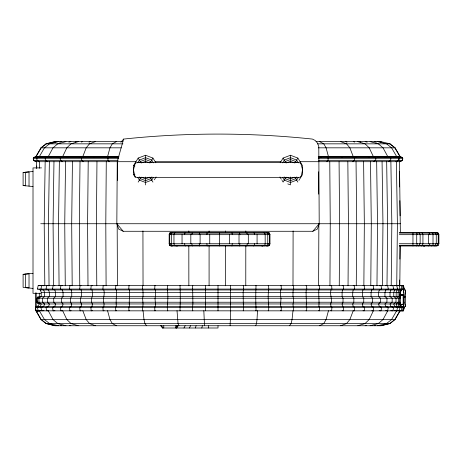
<?xml version="1.0" encoding="UTF-8"?>
<svg xmlns="http://www.w3.org/2000/svg" width="462" height="462" viewBox="0 0 462 462"><rect width="100%" height="100%" fill="white"/><g stroke="black" fill="none" stroke-linecap="round" stroke-linejoin="round"><path stroke-width="0.69" d="M245.778 285.776L245.801 245.38M245.813 232.392L245.813 230.948M293.104 230.948L292.995 285.776L293.572 285.608L293.716 289.068L293.168 289.957L292.995 292.475L292.995 296.558L293.439 298.244L293.422 302.235L292.995 303.95L293.168 306.479L293.716 307.363L293.572 310.834L292.995 310.655L292.053 319.531L291.124 323.527L289.478 325.739M318.867 223.735L318.618 285.776L319.392 285.608L319.583 289.068L318.855 289.957C318.422 295.559 319.433 300.964 318.855 306.479L319.594 307.363L319.392 310.834L318.641 310.655M403.262 297.441L403.724 290.021L405.636 290.044L405.584 306.67L403.667 306.658L403.262 297.62L403.724 296.65M117.44 180.451L117.556 161.7M329.949 285.776L330.249 223.735L329.776 161.7M339.264 285.776L339.616 223.735L339.073 161.7M348.042 285.776L348.44 223.735L347.84 161.7M403.309 303.176L403.159 304.614L399.959 304.585L400.017 294.918L403.366 294.952L403.349 297.805M399.959 304.585L400.017 294.918M403.159 304.614L403.216 294.952M403.667 306.658L403.673 305.226M403.707 292.827L403.724 290.021M106.272 161.7L105.798 223.735L106.098 285.776M116.834 223.735L117.238 161.7L123.62 139.074C186.33 132.432 249.705 132.432 312.416 139.074L315.321 140.546L317.556 143.185L318.797 146.621L319.207 223.735L317.336 229.071L312.82 231.277L123.215 231.277L118.699 229.071L116.834 223.735L123.215 231.277M356.266 285.776L356.71 223.735L356.035 161.7M363.86 285.776L364.339 223.735L363.617 161.7M96.962 161.7L96.425 223.735L96.783 285.776M370.784 285.776L371.292 223.735L370.507 161.7M376.969 285.776L377.506 223.735L376.669 161.7M382.38 285.776L382.958 223.735L382.068 161.7M386.994 285.776L387.589 223.735L386.671 161.7M405.584 306.67L404.192 302.131L404.233 297.632L405.636 296.673L404.36 296.656M80.013 161.7L79.337 223.735L79.776 285.776M88.207 161.7L87.595 223.735L87.994 285.776M391.21 285.776L391.834 223.735L390.881 161.7M396.743 285.776L397.395 223.735L396.396 161.7M399.584 285.776L399.642 280.007M399.861 259.084L400.005 245.38M399.809 285.776L400.225 245.38M400.363 232.392L399.463 161.7M65.54 161.7L64.744 223.735L65.263 285.776M72.43 161.7L71.697 223.735L72.188 285.776M53.967 161.7L53.078 223.735L53.656 285.776M59.361 161.7L58.53 223.735L59.067 285.776M36.481 168.191L36.585 161.7M36.7 168.191L36.735 166.025M39.547 168.191L39.651 161.7L37.116 160.51L36.735 158.697L37.399 157.369L38.918 156.901M45.161 161.7L44.208 223.735L44.82 285.776M49.365 161.7L48.452 223.735L49.053 285.776M230.7 310.655L230.105 325.739M257.507 310.655L257.022 319.531L256.531 323.527L255.659 325.739M206.866 234.673L207.19 232.421M232.265 243.728L231.936 245.992M239.951 243.728L239.414 245.992M199.174 234.673L199.711 232.421M191.747 234.673L192.475 232.421M208.385 327.997L208.726 325.739M247.384 243.728L246.644 245.992M417.255 243.728L416.614 245.992M184.621 234.673L184.904 233.137L185.533 232.421M254.51 243.728L254.227 245.264L253.598 245.992M404.233 297.464L405.636 290.044M398.336 160.51L398.718 158.697L398.053 157.369L396.546 156.901M419.623 243.728L419.305 245.264L418.612 245.992M300.081 161.7L399.901 161.7L402.431 160.51L402.818 158.697L402.148 157.369L400.629 156.901L318.647 156.901M37.416 289.068L38.19 285.608L403.517 285.608L404.296 289.068L401.345 289.957L40.338 289.957L37.416 289.068L404.296 289.068M402.448 310.834L403.245 307.363L400.283 306.479L399.393 303.95L400.508 303.095M39.293 293.151L39.293 297.083L37.387 297.083L36.706 299.474L37.041 302.235L39.293 303.95L400.196 303.95L401.091 306.479L404.042 307.363L403.251 310.834L403.898 308.062M39.293 303.124L38.404 306.479L37.197 305.931L35.424 307.363L36.221 310.834L403.517 310.834L404.308 307.363L401.345 306.479L38.404 306.479L35.343 307.438L35.343 310.112L37.197 311.631L39.293 310.655L44.444 319.531L49.486 323.527L58.379 325.739M201.802 327.997L202.368 325.739M107.559 156.699L109.95 147.828L112.295 143.838L116.418 141.62M328.476 310.655L326.091 319.531L323.752 323.527L319.629 325.739M176.172 327.997L176.784 325.739M400.462 295.189L400.462 292.475L401.345 289.957M195.316 327.997L196.113 325.739M171.096 234.673L171.645 233.137L172.719 232.421M268.024 243.728L267.481 245.264L266.401 245.992M429.943 243.728L429.383 245.264L428.262 245.992M82.785 156.699L86.175 147.828L89.489 143.838L95.339 141.62M353.263 310.655L349.873 319.531L346.546 323.527L340.69 325.739M269.167 243.728L268.572 245.264L267.377 245.992M433.344 243.728L432.75 245.264L431.572 245.992M169.952 234.673L170.559 233.137L171.754 232.421M435.937 243.728L435.337 245.264L434.107 245.992M171.079 232.421L169.768 233.137L169.156 234.673L169.156 243.728L169.721 245.322L171.079 245.992L268.052 245.992L269.41 245.322L269.97 243.728L269.97 234.673L269.41 233.079L268.052 232.421L171.079 232.421L169.721 233.079L169.156 234.673L269.97 234.673L269.358 233.137L268.052 232.421M268.052 245.992L269.358 245.264L269.97 243.728L169.156 243.728L169.768 245.264L171.079 245.992M437.733 243.728L437.116 245.264L435.845 245.992M399.301 245.992L436.983 245.992L438.288 245.264L438.9 243.728L438.9 234.673L438.288 233.137L436.983 232.421L399.301 232.421M176.403 327.997L177.368 325.739M189.484 327.997L190.494 325.739M62.624 156.699L66.828 147.828L70.963 143.838L78.211 141.62M373.412 310.655L369.207 319.531L365.084 323.527L357.825 325.739M135.955 161.7L36.14 161.7L33.605 160.51L33.229 158.697L33.888 157.369L35.418 156.901L118.803 156.901M183.957 327.997L185.158 325.739M48.221 156.699L53.003 147.828L57.704 143.838L65.962 141.62M387.826 310.655L383.033 319.531L378.338 323.527L370.074 325.739M39.293 156.699L44.444 147.828L49.486 143.838L58.379 141.62M396.743 310.655L391.603 319.531L386.55 323.527L377.656 325.739M122.875 141.62L54.938 141.62L46.027 143.838L40.951 147.828L35.793 156.699L118.913 156.699M36.042 156.699L41.205 147.828L46.264 143.838L55.186 141.62M400 310.655L394.837 319.531L389.766 323.527L380.855 325.739M36.105 310.655L35.793 310.655L40.951 319.531L46.027 323.527L54.938 325.739L381.098 325.739L390.02 323.527L395.085 319.531L400.242 310.655M135.366 177.535L133.61 174.682L133.61 165.506L138.173 158.085L145.559 155.255L152.939 158.085L149.907 163.028M283.096 182.097L286.134 177.165L290.477 178.834L294.825 177.165L297.863 182.097M280.203 162.786L283.096 158.085L290.477 155.255L297.863 158.085L294.825 163.028M153.465 177.31L151.732 180.128L145.559 182.496L139.391 180.128L137.653 177.31M282.571 162.878L284.303 160.06L290.477 157.692L296.656 160.06L298.388 162.878M296.823 176.882L295.744 178.644L290.477 180.665L285.227 178.644L284.142 176.882M298.388 177.31L296.656 180.128L290.477 182.496L284.303 180.128L282.571 177.31M298.914 180.388L302.419 174.682L302.419 165.506L297.863 158.085M137.653 162.878L139.391 160.06L145.559 157.692L151.732 160.06L153.465 162.878M139.582 162.722L140.304 161.55L145.559 159.529L150.82 161.55L151.542 162.722M138.173 182.097L141.21 177.165L145.559 178.834L149.907 177.165L152.939 182.097M151.906 176.882L150.82 178.644L145.559 180.665L140.304 178.644L139.218 176.882M154.348 179.816L156.104 176.963M284.505 162.722L285.227 161.55L290.477 159.529L295.744 161.55L296.465 162.722M176.738 327.997L178.188 325.739M205.451 310.655L205.451 285.776M230.584 285.776L230.584 310.655M120.888 142.308L123.62 139.074M312.82 231.277L319.207 223.735M326.853 161.7L327.997 160.51L328.164 158.697L327.87 157.369L327.177 156.901M94.167 157.369L94.652 156.901M263.969 245.992L264.778 245.264L265.165 243.728L265.165 234.673L264.778 233.137L263.969 232.421M175.15 232.421L174.341 233.137L173.96 234.673L173.96 243.728L174.341 245.264L175.15 245.992M352.645 161.7L354.296 160.51L354.545 158.697L354.106 157.369L353.118 156.901M421.436 245.992L422.453 245.264L422.932 243.728L422.932 234.673L422.453 233.137L421.436 232.421M108.853 156.901L108.172 157.369L107.871 158.697L108.05 160.51L109.182 161.7M192.902 310.655L192.625 310.834L192.562 307.363L192.902 303.95L192.625 285.608L192.902 285.776M243.139 285.776L243.41 285.608L243.486 289.068L243.139 292.475L243.41 310.834L243.139 310.655M373.487 161.7L375.566 160.51L375.877 158.697L375.329 157.369L374.081 156.901M79.314 157.369L80.145 156.901M177.714 245.57L176.819 245.992L177.679 245.524M388.161 161.7L390.523 160.51L390.881 158.697L390.257 157.369L388.842 156.901M176.819 245.992L177.72 245.541M82.917 156.901L81.93 157.369L81.497 158.697L81.739 160.51L83.403 161.7M395.818 161.7L398.925 160.51L399.312 158.697L398.642 157.369L397.124 156.901M399.647 161.7L402.188 160.51L402.575 158.697L401.905 157.369L400.375 156.901M180.376 310.655L179.978 310.834C180.267 302.489 180.451 293.971 179.978 285.608L180.376 285.776M89.016 142.175L90.246 141.62M255.659 285.776L256.058 285.608C255.59 293.971 255.775 302.494 256.058 310.834L255.659 310.655M66.707 157.369L67.822 156.901M141.834 162.791L145.559 161.359L149.284 162.791M133.61 174.682L134.916 174.18M286.752 162.791L290.477 161.359L294.207 162.791M61.954 156.901L60.707 157.369L60.17 158.697L60.482 160.51L62.549 161.7M167.879 310.655L167.4 310.834L167.279 307.363C167.816 301.53 168.255 294.935 167.279 289.068L167.4 285.608L167.879 285.776M57.126 157.369L58.455 156.901M268.156 285.776L268.636 285.608L268.769 289.068C267.775 294.923 268.22 301.542 268.769 307.363L268.636 310.834L268.156 310.655M81.358 142.065L82.646 141.62M47.205 156.901L45.79 157.369L45.161 158.697L45.519 160.51L47.886 161.7M155.423 310.655L154.886 310.834L154.741 307.363L155.272 306.479L155.423 303.95L155.007 298.244L155.423 296.546L155.423 292.475L155.272 289.957L154.741 289.068L154.886 285.608L155.423 285.776M50.15 157.369L51.646 156.901M35.661 156.901L34.142 157.369L33.472 158.697L33.859 160.51L36.388 161.7M36.088 157.369L37.607 156.901M40.714 157.369L42.233 156.901M280.607 285.776L281.15 285.608L281.294 289.068L280.763 289.957L280.607 292.475L280.607 296.558L281.023 298.244L280.607 303.95L280.763 306.479L281.294 307.363L281.15 310.834L280.607 310.655M401.518 289.599L403.291 289.068M129.579 310.655L128.967 310.834L128.811 307.363L129.4 306.479C128.938 300.964 129.758 295.53 129.4 289.957L128.811 289.068L128.967 285.608L129.579 285.776M75.358 141.99L76.628 141.62M306.011 285.776L306.635 285.608L306.785 289.068L306.191 289.957C305.832 295.53 306.67 300.964 306.191 306.479L306.785 307.363L306.635 310.834L306.011 310.655M68.855 142.134L70.888 141.62M59.592 142.134L61.637 141.62M365.153 325.739L366.505 325.398M55.036 142.134L57.086 141.62M374.393 325.739L375.762 325.398M378.938 325.739L380.313 325.398M116.551 310.655L115.795 310.834L115.604 307.363L116.32 306.479C115.766 300.964 116.77 295.559 116.32 289.957L115.604 289.068L115.795 285.608L116.551 285.776M104.117 310.655L103.165 310.834L102.91 307.363L103.835 306.479L104.117 303.95C102.004 299.411 105.342 294.71 103.835 289.957L102.91 289.068L103.159 285.608L104.117 285.776M330.7 285.776L331.664 285.608L331.907 289.068L330.983 289.957C329.47 294.71 332.842 299.416 330.7 303.95L330.983 306.479L331.907 307.363L331.664 310.834L330.7 310.655M92.406 310.655L91.187 310.834L90.881 307.363L92.048 306.479L92.406 303.95L91.511 302.235L91.47 298.244L92.406 296.546L92.406 292.475L92.048 289.957L90.881 289.068L91.187 285.608L92.406 285.776M342.105 285.776L343.318 285.608L343.641 289.068L342.463 289.957L342.105 292.475L342.105 296.546L343.047 298.244L343 302.235L342.105 303.95L342.463 306.479L343.641 307.363L343.318 310.834L342.105 310.655M81.087 310.718L80.082 310.834L79.695 307.363L81.156 306.479L81.589 303.95L80.486 302.235L80.428 298.244L81.589 296.546L81.589 292.475L81.156 289.957L79.695 289.068L80.082 285.608L81.087 285.724M353.216 285.724L354.221 285.608L354.608 289.068L353.159 289.957L352.714 292.475L352.714 296.546L353.875 298.244L353.817 302.235L352.714 303.95L353.159 306.479L354.608 307.363L354.221 310.834L353.216 310.718M33.01 186.55L23.1 185.528L23.1 172.499L33.01 171.471M23.1 172.499L29.025 171.881L29.025 186.134M33.01 288.409L23.1 287.381L23.1 274.347L33.01 273.319M23.1 274.347L29.025 273.735L29.025 287.993L25.647 287.647L25.647 274.082M71.136 310.718L69.924 310.834L69.462 307.363L71.217 306.479L71.743 303.95L70.415 302.235L70.345 298.244L71.743 296.546L71.743 292.475L71.217 289.957L69.462 289.068L69.924 285.608L71.136 285.724M362.993 285.724L364.2 285.608L364.668 289.068L362.918 289.957L362.387 292.475L362.387 296.546L363.785 298.244L363.721 302.235L362.387 303.95L362.918 306.479L364.68 307.363L364.2 310.834L362.993 310.718M62.347 310.718L60.926 310.834L60.372 307.363L62.434 306.479L63.057 303.95L61.492 302.235L61.417 298.244L63.057 296.546L63.057 292.475L62.434 289.957L60.378 289.068L60.926 285.608L62.347 285.724M371.783 285.724L373.198 285.608L373.741 289.068L371.685 289.957L371.073 292.475L371.073 296.546L372.695 298.244L372.62 302.235L371.073 303.95L371.685 306.479L373.741 307.363L373.198 310.834L371.783 310.718M54.938 310.701L53.118 310.834L52.489 307.363L54.845 306.479L55.544 303.95L53.771 302.235L53.684 298.244L55.544 296.546L55.544 292.475L54.845 289.957L52.495 289.068L53.118 285.608L54.938 285.735M379.198 285.735L381.017 285.608L381.629 289.068L379.296 289.957L378.592 292.475L378.592 296.546L380.451 298.244L380.365 302.235L378.592 303.95L379.296 306.479L381.635 307.363L381.006 310.834L379.192 310.701M48.712 310.701L46.697 310.834L46.009 307.363L48.602 306.479L49.382 303.95L47.413 302.235L47.326 298.244L49.382 296.546L49.382 292.475L48.602 289.957L46.009 289.068L46.697 285.608L48.712 285.735M385.614 285.735L387.624 285.608L388.305 289.068L385.73 289.957L384.944 292.475L384.944 296.546L386.994 298.244L386.908 302.235L384.944 303.95L385.73 306.479L388.311 307.363L387.618 310.834L385.614 310.701M43.977 310.695L41.661 310.834L40.922 307.363L43.717 306.479L44.554 303.95L42.435 302.235L42.337 298.244L44.554 296.546L44.554 292.475L43.717 289.957L40.922 289.068L41.661 285.608L43.977 285.747M390.742 285.735L392.896 285.608L393.641 289.068L390.858 289.957L390.02 292.475L390.02 296.546L392.221 298.244L392.123 302.235L390.02 303.95L390.858 306.479L393.641 307.363L392.896 310.834L390.742 310.701M36.221 310.834L40.61 310.695M394.369 285.747L396.771 285.608L397.545 289.068L394.635 289.957L393.763 292.475L393.763 296.546L396.067 298.244L395.963 302.235L393.763 303.95L394.64 306.479L397.557 307.363L396.771 310.834L394.369 310.695M396.783 285.747L399.237 285.608L400.017 289.068L397.054 289.957L396.171 292.475L396.171 296.546L398.51 298.244L398.406 302.235L396.171 303.95L397.054 306.479L400.028 307.363L399.237 310.834L396.783 310.695M398.694 285.747L401.149 285.608L401.934 289.068L398.977 289.957L398.082 292.475L398.082 296.546L400.421 298.244L36.943 298.244L36.943 301.969M399.376 285.712L402.506 285.608M400.808 285.747L403.517 285.608M316.043 141.62L381.098 141.62M46.027 143.838L122.932 143.838M317.365 143.838L390.02 143.838L395.085 147.828L400.242 156.699L318.254 156.641M40.951 147.828L121.292 147.828M318.289 147.828L395.085 147.828M33.888 157.369L118.237 157.369M318.526 157.369L402.148 157.369M33.229 158.697L118.491 158.697M318.249 158.697L402.818 158.697M33.605 160.51L118.139 160.51M318.624 160.51L402.431 160.51M155.163 161.7L280.873 161.7M41.522 167.902L33.01 167.902L33.01 293.312L40.818 293.312M40.737 223.735L400.45 223.735M169.768 233.137L269.358 233.137M399.301 233.079L438.288 233.137M399.301 234.673L438.9 234.673M399.301 243.728L438.9 243.728M169.768 245.264L269.358 245.264M438.288 245.264L399.301 245.322M40.338 289.957L41.216 292.475L400.462 292.475M403.245 302.131L404.192 302.131M403.251 285.608L404.036 289.068L401.085 289.957L400.196 292.475L400.196 296.546L39.293 296.546L36.943 298.244L37.041 302.235L400.317 302.235L398.082 303.95L398.977 306.479L401.94 307.363L401.149 310.834L398.694 310.695M37.041 302.235L37.387 303.124L38.658 303.124M35.424 307.363L404.308 307.363M40.951 319.531L395.085 319.531M46.027 323.527L390.02 323.527M400.167 294.947L403.366 294.952M400.109 304.487L403.297 304.516M403.262 297.62L404.233 297.632M38.19 285.608L40.61 285.747M400.808 310.695L403.517 310.834M400.005 310.695L402.506 310.834M23.1 185.528L25.647 185.793L25.647 172.234M380.855 141.62L390.02 143.838M55.723 325.398L57.086 325.739M55.186 325.739L46.264 323.527L41.205 319.531L36.042 310.655M378.95 141.62L381.006 142.134M377.656 141.62L386.55 143.838L391.603 147.828L396.743 156.699M374.393 141.62L376.443 142.134M60.274 325.398L61.637 325.739M365.153 141.62L367.18 142.134M69.531 325.398L70.888 325.739M370.074 141.62L378.338 143.838L383.033 147.828L387.826 156.699M65.962 325.739L57.704 323.527L53.003 319.531L48.221 310.655M359.407 141.62L360.683 141.99M404.054 307.363L401.091 306.479L400.427 304.585M78.211 325.739L70.963 323.527L66.828 319.531L62.624 310.655M357.825 141.62L365.084 143.838L369.207 147.828L373.412 156.699M398.44 156.901L399.953 157.369M393.815 156.901L395.322 157.369M353.39 141.62L354.677 142.065M377.581 156.901L378.921 157.369M340.69 141.62L346.546 143.838L349.873 147.828L353.263 156.699M95.339 325.739L89.489 323.527L86.175 319.531L82.785 310.655M287.797 183.899L289.807 184.667M133.61 165.506L134.916 166.014M368.214 156.901L369.329 157.369M345.79 141.62L347.02 142.175M261.417 245.57L262.312 245.992L261.44 245.524M261.411 245.541L262.312 245.992M116.418 325.739L112.295 323.527L109.95 319.531L107.559 310.655M319.629 141.62L323.752 143.838L326.091 147.828L328.476 156.699M423.325 245.513L424.185 245.992M423.787 245.513L424.642 245.992M423.03 245.507L423.897 245.992M423.146 245.507L424.006 245.992M435.845 232.421L437.116 233.137L437.733 234.673M355.902 156.901L356.722 157.369M434.107 232.421L435.337 233.137L435.937 234.673M267.377 232.421L268.572 233.137L269.167 234.673M171.754 245.992L170.559 245.264L169.952 243.728M431.572 232.421L432.75 233.137L433.344 234.673M428.262 232.421L429.383 233.137L429.943 234.673M266.401 232.421L267.481 233.137L268.024 234.673M172.719 245.992L171.645 245.264L171.096 243.728M400.329 297.228L399.393 296.546L399.393 292.475L400.283 289.957L403.245 289.068L402.448 285.608M389.766 143.838L394.837 147.828L400 156.699M341.389 156.901L341.874 157.369M418.612 232.421L419.305 233.137L419.623 234.673M253.598 232.421L254.227 233.137L254.51 234.673M185.533 245.992L184.904 245.264L184.621 243.728M160.782 325.739L162.578 327.997L218.012 327.997L218.012 325.739M146.558 325.739L144.918 323.527L143.982 319.531L143.041 310.655L142.463 310.834L142.325 307.363L142.868 306.479L143.041 303.95L142.608 298.244L143.041 296.546L143.041 292.475L142.868 289.957L142.325 289.068L142.463 285.608L143.041 285.776L142.931 230.948M161.111 325.739L162.705 327.997M246.644 232.421L247.384 234.673M192.475 245.992L191.747 243.728M279.937 176.963L281.341 179.244M282.039 180.388L282.744 181.526M138.173 158.085L141.21 163.028M152.939 158.085L155.833 162.786M283.096 158.085L286.134 163.028M161.515 325.739L162.861 327.997M416.614 232.421L417.255 234.673M239.414 232.421L239.951 234.673M199.711 245.992L199.174 243.728M178.95 325.739L178.049 323.527L177.021 310.655M400.462 303.95L401.345 306.479M231.936 232.421L232.265 234.673M207.19 245.992L206.866 243.728M38.19 310.834L37.416 307.363L40.338 306.479L41.216 303.95L38.993 302.235L38.895 298.244L41.216 296.546L41.216 292.475M204.499 325.739L203.829 310.655M399.399 171.795L399.642 186.943M399.861 200.652L400.104 215.8M318.549 171.795L318.688 194.161M117.169 223.735L117.423 285.776M188.814 230.948L188.814 232.392M188.825 245.38L188.854 285.776M438.23 234.673L438.23 243.728M436.261 234.673L436.261 243.728M433.015 234.673L433.015 243.728M428.534 234.673L428.534 243.728M420.143 234.673L420.143 243.728M416.718 234.673L416.718 243.728M412.959 232.421L412.959 245.992M321.136 156.901L321.136 157.369M290.477 155.255L290.477 162.578M290.477 177.004L290.477 184.927M269.41 234.673L269.41 243.728M267.752 234.673L267.752 243.728M257.074 234.673L257.074 243.728M248.313 234.673L248.313 243.728M239.016 234.673L239.016 243.728M229.377 234.673L229.377 243.728M225.444 230.948L225.444 232.392M225.444 245.38L225.444 285.776M219.56 232.421L219.56 245.992M218.012 285.608L218.012 310.834M209.742 234.673L209.742 243.728M209.084 230.948L209.084 232.392M209.084 245.38L209.09 285.776M200.104 234.673L200.104 243.728M190.818 234.673L190.818 243.728M182.045 234.673L182.045 243.728M175.762 325.739L175.762 327.997M171.367 234.673L171.367 243.728M169.721 234.673L169.721 243.728M163.767 325.739L163.767 327.997M145.559 155.255L145.559 162.578M145.559 177.004L145.559 184.927M114.899 156.901L114.899 157.369M37.387 297.083L37.387 298.429M37.387 301.778L37.387 303.124M36.105 292.885L36.105 307.813M35.782 292.885L35.782 307.813M302.558 169.773L301.334 175.722L300.167 177.125L298.55 177.627L137.485 177.627L135.874 177.125L134.702 175.722L133.478 169.773L135.025 163.912L136.088 162.809L137.485 162.549L298.55 162.549L299.948 162.809L301.016 163.912L302.558 169.773M403.366 295.126L400.017 295.189L403.366 295.126M403.159 304.337L399.959 304.319L403.159 304.337M385.88 157.369L384.372 156.901L385.897 157.369"/></g></svg>
